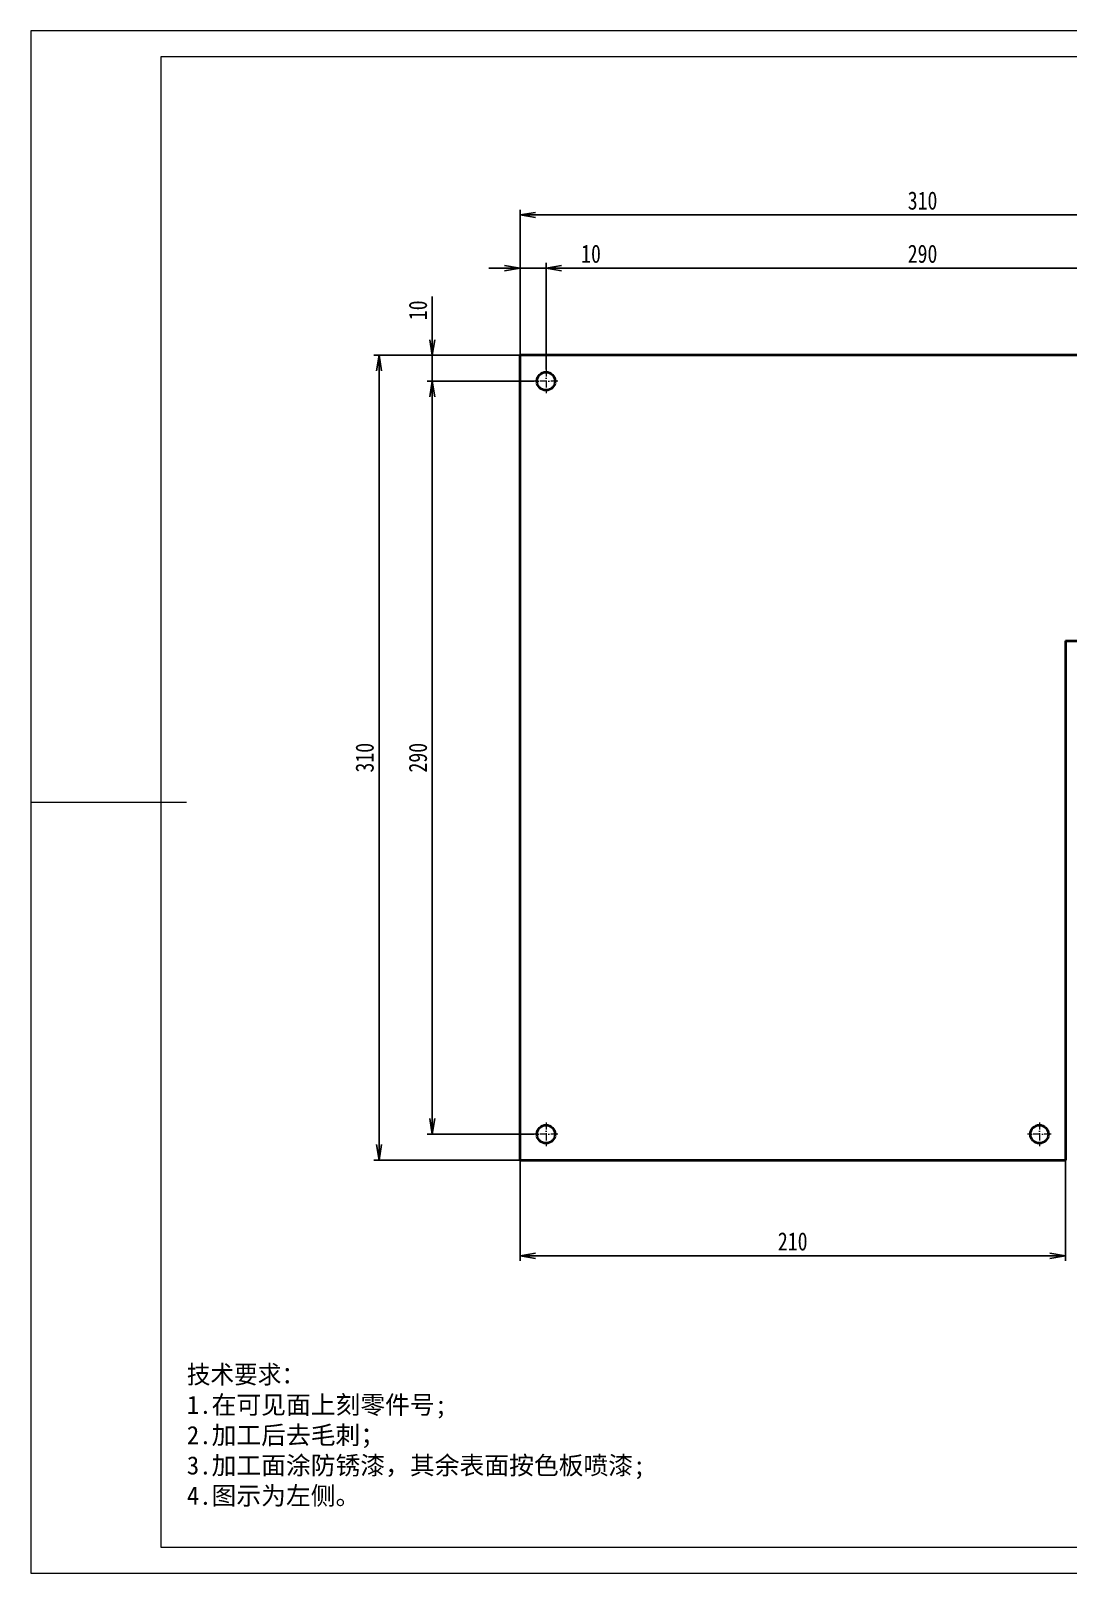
# Model space of a CAD drawing. Header units: millimetres. Extents: x -15766 to 80009, y -9701 to 15159.
# Drawn here: x 549 to 948, y 13254 to 13848 of the extents above; entities that cross this region are included whole.
import ezdxf

# ---------------------------------------------------------------- set-up
doc = ezdxf.new("R2010")
doc.units = ezdxf.units.MM
doc.linetypes.add('CENTER-HOKUTO_1', pattern=[16, 13, -1, 1, -1])
doc.linetypes.add('DASHDOT', pattern=[18.5, 12, -3, 0.5, -3])
doc.layers.get('DEFPOINTS').update_dxf_attribs({"lineweight": 18})
for name, color, linetype, lineweight in [('AM_7', 2, 'CENTER-HOKUTO_1', 18), ('AM_VIS', 7, 'Continuous', 18), ('CDRAFT0', 7, 'Continuous', 18), ('title_frame', 7, 'Continuous', 18), ('word_dim', 9, 'Continuous', 18), ('粗实线层_1', 7, 'Continuous', 15)]:
    doc.layers.add(name, color=color, linetype=linetype, lineweight=lineweight)
doc.styles.add('DIM', font='', dxfattribs={"width": 0.8})
doc.styles.get('DIM').set_extended_font_data('NSimSun')
doc.dimstyles.new('1-2', dxfattribs={"dimscale": 2, "dimtxt": 3.5, "dimasz": 3, "dimexe": 1, "dimexo": 0, "dimgap": 1, "dimtad": 1, "dimdsep": 46, "dimtxsty": 'DIM', "dimblk": 'OPEN', "dimcen": 0, "dimdle": 6, "dimclrd": 256, "dimclre": 256, "dimclrt": 3, "dimazin": 2, "dimtfac": 0.707107, "dimtmove": 0, "dimatfit": 3, "dimfxl": 0, "dimfrac": 2, "dimtolj": 1, "dimarcsym": 0})

# ---------------------------------------------------------------- blocks, each defined once
blk = doc.blocks.new('*X589')
at = {"layer": 'CDRAFT0'}
for p, q in [((420, 297), (0, 297)), ((0, 297), (0, 0)), ((420, 0), (420, 297)), ((0, 0), (420, 0))]:
    blk.add_line(p, q, dxfattribs=at)
at = {"layer": '粗实线层_1'}
for p, q in [((210, 297), (210, 287)), ((415, 292), (25, 292)), ((25, 292), (25, 5)), ((415, 5), (415, 292)), ((0, 148.5), (30, 148.5)), ((420, 148.5), (410, 148.5)), ((210, 0), (210, 10)), ((25, 5), (415, 5))]:
    blk.add_line(p, q, dxfattribs=at)
blk = doc.blocks.new('_OPEN')
at = {"color": 0, "linetype": 'ByBlock', "lineweight": -2}
for p, q in [((-1, 0.166667), (0, 0)), ((-1, -0.166667), (0, 0)), ((0, 0), (-1, 0))]:
    blk.add_line(p, q, dxfattribs=at)
blk = doc.blocks.new('*D1188')
at = {"layer": 'DEFPOINTS', "color": 0, "transparency": 16777216}
for p in [(682.68, 13722.79), (736.99, 13722.79), (736.99, 13412.79)]:
    blk.add_point(p, dxfattribs=at)
at = {"layer": 'word_dim', "linetype": 'Continuous', "lineweight": -2, "transparency": 16777216}
for p, q in [((736.99, 13722.79), (680.68, 13722.79)), ((682.68, 13418.79), (682.68, 13716.79)), ((736.99, 13412.79), (680.68, 13412.79))]:
    blk.add_line(p, q, dxfattribs=at)
at = {"layer": 'word_dim', "lineweight": -2, "transparency": 16777216, "xscale": 6, "yscale": 6, "zscale": 6}
for p, rotation in [((682.68, 13722.79), 90), ((682.68, 13412.79), 270)]:
    blk.add_blockref('_OPEN', p, dxfattribs=dict(at, rotation=rotation))
at = {"layer": 'word_dim', "color": 3, "transparency": 16777216, "insert": (677.18, 13567.79), "char_height": 7, "attachment_point": 5, "rotation": 90, "style": 'DIM'}
blk.add_mtext('\\A1;310', dxfattribs=at)
blk = doc.blocks.new('*D1189')
at = {"layer": 'DEFPOINTS', "color": 0, "transparency": 16777216}
for p in [(1046.99, 13776.83), (736.99, 13722.79), (1046.99, 13722.79)]:
    blk.add_point(p, dxfattribs=at)
at = {"layer": 'word_dim', "linetype": 'Continuous', "lineweight": -2, "transparency": 16777216}
for p, q in [((736.99, 13722.79), (736.99, 13778.83)), ((742.99, 13776.83), (1040.99, 13776.83)), ((1046.99, 13722.79), (1046.99, 13778.83))]:
    blk.add_line(p, q, dxfattribs=at)
at = {"layer": 'word_dim', "lineweight": -2, "transparency": 16777216, "xscale": 6, "yscale": 6, "zscale": 6, "rotation": 180}
blk.add_blockref('_OPEN', (736.99, 13776.83), dxfattribs=at)
at = {"layer": 'word_dim', "lineweight": -2, "transparency": 16777216, "xscale": 6, "yscale": 6, "zscale": 6}
blk.add_blockref('_OPEN', (1046.99, 13776.83), dxfattribs=at)
at = {"layer": 'word_dim', "color": 3, "transparency": 16777216, "insert": (891.99, 13782.33), "char_height": 7, "attachment_point": 5, "style": 'DIM'}
blk.add_mtext('\\A1;310', dxfattribs=at)
blk = doc.blocks.new('*D1191')
at = {"layer": 'DEFPOINTS', "color": 0, "transparency": 16777216}
for p in [(736.99, 13412.79), (946.99, 13412.79), (946.99, 13375.96)]:
    blk.add_point(p, dxfattribs=at)
at = {"layer": 'word_dim', "linetype": 'Continuous', "lineweight": -2, "transparency": 16777216}
for p, q in [((736.99, 13412.79), (736.99, 13373.96)), ((946.99, 13412.79), (946.99, 13373.96)), ((742.99, 13375.96), (940.99, 13375.96))]:
    blk.add_line(p, q, dxfattribs=at)
at = {"layer": 'word_dim', "lineweight": -2, "transparency": 16777216, "xscale": 6, "yscale": 6, "zscale": 6, "rotation": 180}
blk.add_blockref('_OPEN', (736.99, 13375.96), dxfattribs=at)
at = {"layer": 'word_dim', "lineweight": -2, "transparency": 16777216, "xscale": 6, "yscale": 6, "zscale": 6}
blk.add_blockref('_OPEN', (946.99, 13375.96), dxfattribs=at)
at = {"layer": 'word_dim', "color": 3, "transparency": 16777216, "insert": (841.99, 13381.46), "char_height": 7, "attachment_point": 5, "style": 'DIM'}
blk.add_mtext('\\A1;210', dxfattribs=at)
blk = doc.blocks.new('*D1192')
at = {"layer": 'DEFPOINTS', "color": 0, "transparency": 16777216}
for p in [(746.99, 13756.34), (736.99, 13722.79), (746.99, 13717.34)]:
    blk.add_point(p, dxfattribs=at)
at = {"layer": 'word_dim', "linetype": 'Continuous', "lineweight": -2, "transparency": 16777216}
for p, q in [((736.99, 13722.79), (736.99, 13758.34)), ((746.99, 13717.34), (746.99, 13758.34)), ((730.99, 13756.34), (724.99, 13756.34)), ((736.99, 13756.34), (746.99, 13756.34)), ((752.99, 13756.34), (769.65, 13756.34))]:
    blk.add_line(p, q, dxfattribs=at)
at = {"layer": 'word_dim', "lineweight": -2, "transparency": 16777216, "xscale": 6, "yscale": 6, "zscale": 6}
blk.add_blockref('_OPEN', (736.99, 13756.34), dxfattribs=at)
at = {"layer": 'word_dim', "lineweight": -2, "transparency": 16777216, "xscale": 6, "yscale": 6, "zscale": 6, "rotation": 180}
blk.add_blockref('_OPEN', (746.99, 13756.34), dxfattribs=at)
at = {"layer": 'word_dim', "color": 3, "transparency": 16777216, "insert": (764.32, 13761.84), "char_height": 7, "attachment_point": 5, "style": 'DIM'}
blk.add_mtext('\\A1;10', dxfattribs=at)
blk = doc.blocks.new('*D1193')
at = {"layer": 'DEFPOINTS', "color": 0, "transparency": 16777216}
for p in [(1036.99, 13756.34), (746.99, 13717.34), (1036.99, 13717.34)]:
    blk.add_point(p, dxfattribs=at)
at = {"layer": 'word_dim', "linetype": 'Continuous', "lineweight": -2, "transparency": 16777216}
for p, q in [((746.99, 13717.34), (746.99, 13758.34)), ((1036.99, 13717.34), (1036.99, 13758.34)), ((752.99, 13756.34), (1030.99, 13756.34))]:
    blk.add_line(p, q, dxfattribs=at)
at = {"layer": 'word_dim', "lineweight": -2, "transparency": 16777216, "xscale": 6, "yscale": 6, "zscale": 6, "rotation": 180}
blk.add_blockref('_OPEN', (746.99, 13756.34), dxfattribs=at)
at = {"layer": 'word_dim', "lineweight": -2, "transparency": 16777216, "xscale": 6, "yscale": 6, "zscale": 6}
blk.add_blockref('_OPEN', (1036.99, 13756.34), dxfattribs=at)
at = {"layer": 'word_dim', "color": 3, "transparency": 16777216, "insert": (891.99, 13761.84), "char_height": 7, "attachment_point": 5, "style": 'DIM'}
blk.add_mtext('\\A1;290', dxfattribs=at)
blk = doc.blocks.new('*D1194')
at = {"layer": 'DEFPOINTS', "color": 0, "transparency": 16777216}
for p in [(742.44, 13712.79), (703.19, 13422.79), (742.44, 13422.79)]:
    blk.add_point(p, dxfattribs=at)
at = {"layer": 'word_dim', "linetype": 'Continuous', "lineweight": -2, "transparency": 16777216}
for p, q in [((742.44, 13712.79), (701.19, 13712.79)), ((703.19, 13706.79), (703.19, 13428.79)), ((742.44, 13422.79), (701.19, 13422.79))]:
    blk.add_line(p, q, dxfattribs=at)
at = {"layer": 'word_dim', "lineweight": -2, "transparency": 16777216, "xscale": 6, "yscale": 6, "zscale": 6}
for p, rotation in [((703.19, 13712.79), 90), ((703.19, 13422.79), 270)]:
    blk.add_blockref('_OPEN', p, dxfattribs=dict(at, rotation=rotation))
at = {"layer": 'word_dim', "color": 3, "transparency": 16777216, "insert": (697.69, 13567.79), "char_height": 7, "attachment_point": 5, "rotation": 90, "style": 'DIM'}
blk.add_mtext('\\A1;290', dxfattribs=at)
blk = doc.blocks.new('*D856')
at = {"layer": 'DEFPOINTS', "color": 0, "transparency": 16777216}
for p in [(703.19, 13722.79), (736.99, 13722.79), (742.44, 13712.79)]:
    blk.add_point(p, dxfattribs=at)
at = {"layer": 'word_dim', "linetype": 'Continuous', "lineweight": -2, "transparency": 16777216}
for p, q in [((703.19, 13728.79), (703.19, 13745.44)), ((736.99, 13722.79), (701.19, 13722.79)), ((703.19, 13712.79), (703.19, 13722.79)), ((742.44, 13712.79), (701.19, 13712.79)), ((703.19, 13706.79), (703.19, 13700.79))]:
    blk.add_line(p, q, dxfattribs=at)
at = {"layer": 'word_dim', "lineweight": -2, "transparency": 16777216, "xscale": 6, "yscale": 6, "zscale": 6}
for p, rotation in [((703.19, 13722.79), 270), ((703.19, 13712.79), 90)]:
    blk.add_blockref('_OPEN', p, dxfattribs=dict(at, rotation=rotation))
at = {"layer": 'word_dim', "color": 3, "transparency": 16777216, "insert": (697.69, 13740.11), "char_height": 7, "attachment_point": 5, "rotation": 90, "style": 'DIM'}
blk.add_mtext('\\A1;10', dxfattribs=at)

msp = doc.modelspace()

# ---------------------------------------------------------------- linework, layer by layer
at = {"layer": 'AM_7', "linetype": 'DASHDOT', "lineweight": 13, "ltscale": 0.227502}
for p, q in [((746.992, 13717.33563), (746.992, 13708.23553)), ((746.992, 13427.33563), (746.992, 13418.23553)), ((936.992, 13427.33563), (936.992, 13418.23553))]:
    msp.add_line(p, q, dxfattribs=at)
at = {"layer": 'AM_7', "linetype": 'DASHDOT', "lineweight": 13, "ltscale": 0.22749}
for p, q in [((751.54278, 13712.78558), (742.44317, 13712.78558)), ((751.54278, 13422.78558), (742.44317, 13422.78558)), ((941.54278, 13422.78558), (932.44317, 13422.78558))]:
    msp.add_line(p, q, dxfattribs=at)
at = {"layer": 'AM_VIS', "lineweight": 35}
for p, q in [((1046.992, 13722.78558), (736.992, 13722.78558)), ((736.992, 13412.78558), (736.992, 13722.78558)), ((946.992, 13612.78558), (946.992, 13412.78558)), ((946.992, 13612.78558), (1046.992, 13612.78558)), ((736.992, 13412.78558), (946.992, 13412.78558))]:
    msp.add_line(p, q, dxfattribs=at)
for centre in [(746.992, 13712.78558), (746.992, 13422.78558), (936.992, 13422.78558)]:
    msp.add_circle(centre, 3.5, dxfattribs=at)

# ---------------------------------------------------------------- block references
at = {"layer": 'title_frame', "xscale": 2, "yscale": 2, "zscale": 2}
msp.add_blockref('*X589', (548.6068, 13253.73384), dxfattribs=at)

# ---------------------------------------------------------------- texts
at = {"layer": 'word_dim', "linetype": 'Continuous', "ltscale": 4, "insert": (608.67556, 13333.74487), "char_height": 7, "width": 279.2071636, "attachment_point": 1}
msp.add_mtext('{\\C3;技术要求：\\P\\fNSimSun|b0|i0|c134|p49;1\\fSimSun|b0|i0|c134|p49;.在可见面上刻零件号;\\P2.加工后去毛刺；\\P3.加工面涂防锈漆，其余表面按色板喷漆;\\P\\fNSimSun|b0|i0|c134|p49;4\\fSimSun|b0|i0|c134|p49;.图示为左侧。\\P         }', dxfattribs=at)

# ---------------------------------------------------------------- dimensions: what is measured, and where the dimension line sits
at = {"layer": 'word_dim', "color": 3}
for base, p1, p2, picture, middle in [((1046.992, 13776.82839), (736.992, 13722.78558), (1046.992, 13722.78558), '*D1189', (891.992, 13782.32839)), ((746.992, 13756.33856), (736.992, 13722.78558), (746.992, 13717.33563), '*D1192', (764.32089, 13761.83856)), ((1036.992, 13756.33856), (746.992, 13717.33563), (1036.992, 13717.33563), '*D1193', (891.992, 13761.83856)), ((946.992, 13375.9588), (736.992, 13412.78558), (946.992, 13412.78558), '*D1191', (841.992, 13381.4588))]:
    dim = msp.add_linear_dim(base=base, p1=p1, p2=p2, dimstyle='1-2', dxfattribs=at)
    dim.commit()
    dim.dimension.update_dxf_attribs({"geometry": picture, "text_midpoint": middle})
for base, p1, p2, picture, middle in [((703.1884, 13722.78558), (742.44317, 13712.78558), (736.992, 13722.78558), '*D856', (697.6884, 13740.11447)), ((682.68277, 13722.78558), (736.992, 13412.78558), (736.992, 13722.78558), '*D1188', (677.18277, 13567.78558)), ((703.1884, 13422.78558), (742.44317, 13712.78558), (742.44317, 13422.78558), '*D1194', (697.6884, 13567.78558))]:
    dim = msp.add_linear_dim(base=base, p1=p1, p2=p2, angle=90, dimstyle='1-2', dxfattribs=at)
    dim.commit()
    dim.dimension.update_dxf_attribs({"geometry": picture, "text_midpoint": middle})

doc.saveas('drawing.dxf')
